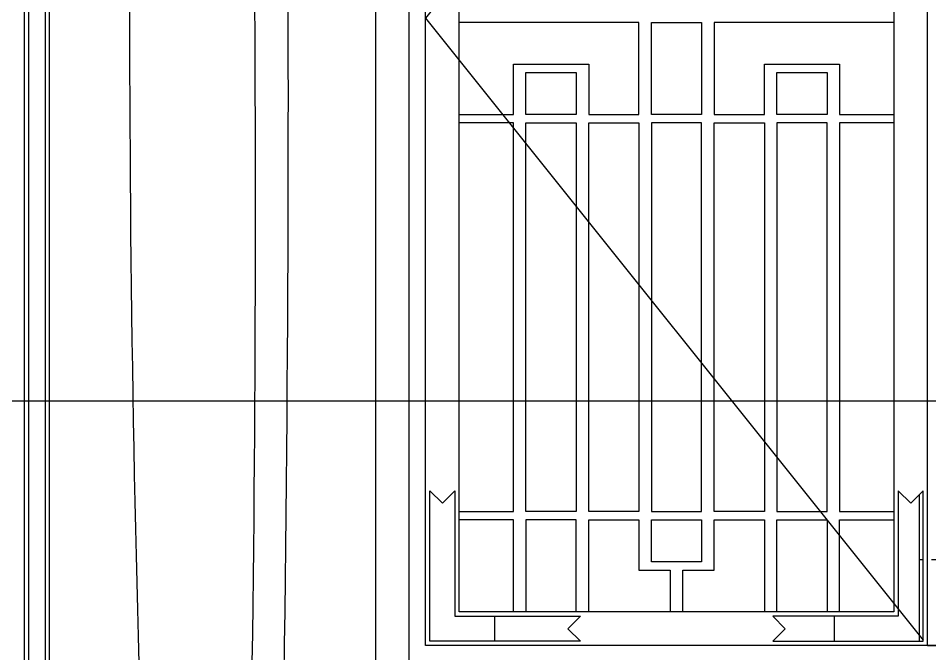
# Model space of a CAD drawing. Header units: metres. Extents: x 196 to 5438, y 102 to 7180.
# Drawn here: x 752 to 1842, y 3850 to 4610 of the extents above; entities that cross this region are included whole.
import ezdxf

# ---------------------------------------------------------------- set-up
doc = ezdxf.new("R2010")
doc.units = ezdxf.units.M
for name, color, linetype in [('3', 3, 'Continuous'), ('4', 4, 'Continuous'), ('7', 7, 'Continuous'), ('DIM', 3, 'Continuous')]:
    doc.layers.add(name, color=color, linetype=linetype)

msp = doc.modelspace()

# ---------------------------------------------------------------- hatches: boundary and pattern name
at = {"layer": '3'}
h = msp.add_hatch(dxfattribs=at)
h.set_pattern_fill('AR-PARQ1', scale=2)
h.paths.add_polyline_path([(3033.76, 4045.05), (3018.76, 4030.05), (3003.76, 4045.06), (3003.76, 3895.05), (2853.76, 3895.05), (2868.76, 3880.05), (2853.76, 3865.05), (3033.76, 3865.05)])
h.paths.add_polyline_path([(2623.76, 3895.05), (2473.76, 3895.05), (2473.76, 4045.06), (2458.75, 4030.05), (2443.76, 4045.05), (2443.76, 3865.05), (2623.76, 3865.05), (2608.76, 3880.05)])
h.paths.add_polyline_path([(2433.76, 4045.05), (2418.76, 4030.05), (2403.76, 4045.05), (2403.76, 4045.05), (2403.76, 3895.05), (2253.76, 3895.05), (2268.76, 3880.05), (2253.76, 3865.05), (2433.76, 3865.05)])
h.paths.add_polyline_path([(2008.76, 3880.05), (2023.76, 3895.05), (1873.76, 3895.05), (1873.76, 4045.06), (1858.75, 4030.05), (1843.76, 4045.05), (1843.76, 3865.05), (2023.76, 3865.05)])
h.paths.add_polyline_path([(1833.76, 4045.05), (1818.76, 4030.05), (1803.76, 4045.06), (1803.76, 3895.05), (1653.76, 3895.05), (1668.76, 3880.05), (1653.76, 3865.05), (1833.76, 3865.05)])
h.paths.add_polyline_path([(1423.76, 3895.05), (1273.76, 3895.05), (1273.76, 4045.06), (1258.75, 4030.05), (1243.76, 4045.05), (1243.76, 3865.05), (1423.76, 3865.05), (1408.76, 3880.05)])

# ---------------------------------------------------------------- linework, layer by layer
for points in [[(3183.76, 5585.05), (1093.76, 5585.05), (1093.76, 5470.05), (1013.76, 5470.05), (1013.76, 5585.05), (763.76, 5585.05), (763.76, 5415.05), (818.76, 5415.05), (818.76, 5360.05), (763.76, 5360.05), (763.76, 5265.05), (873.76, 5265.05), (873.76, 5185.05), (763.76, 5185.05), (763.76, 2960.05)], [(3493.76, 2960.05), (3493.76, 5165.05), (3383.76, 5165.05), (3383.76, 5265.05), (3263.76, 5265.05), (3263.76, 5450.05), (3163.76, 5450.05), (3163.76, 5565.05), (1113.76, 5565.05), (1113.76, 5450.05), (1013.76, 5450.05), (1013.76, 5265.05), (893.76, 5265.05), (893.76, 5165.05), (783.76, 5165.05), (783.76, 2960.05)], [(1218.76, 5560.05), (1218.76, 3840.05), (3058.76, 3840.05), (3058.76, 5560.05)], [(1838.76, 5360.05), (1238.76, 4610.05), (1833.76, 3866.25)], [(1278.76, 4495.05), (1343.76, 4495.05), (1343.76, 4555.05), (1433.76, 4555.05), (1433.76, 4495.05), (1493.76, 4495.05), (1493.76, 4605.05), (1278.76, 4605.05)], [(1798.76, 4605.05), (1583.76, 4605.05), (1583.76, 4495.05), (1643.76, 4495.05), (1643.76, 4555.05), (1733.76, 4555.05), (1733.76, 4495.05), (1798.76, 4495.05)], [(1278.76, 4020.05), (1343.76, 4020.05), (1343.76, 4485.05), (1278.76, 4485.05)], [(1798.76, 4485.05), (1733.76, 4485.05), (1733.76, 4020.05), (1798.76, 4020.05)], [(1273.76, 4045.05), (1273.76, 3895.05), (1423.76, 3895.05), (1408.76, 3880.05), (1423.76, 3865.05), (1243.76, 3865.05), (1243.76, 4045.05), (1258.75, 4030.05), (1273.75, 4045.05)], [(1803.76, 4045.05), (1803.76, 3895.05), (1653.76, 3895.05), (1668.76, 3880.05), (1653.76, 3865.05), (1833.76, 3865.05), (1833.76, 4045.05), (1818.76, 4030.05), (1803.76, 4045.05)], [(1343.76, 3900.05), (1343.76, 4010.05), (1278.76, 4010.05)], [(1418.76, 3900.05), (1418.76, 4010.05), (1358.76, 4010.05), (1358.76, 3900.05)], [(1433.76, 3900.05), (1433.76, 4010.05), (1493.76, 4010.05), (1493.76, 3950.05), (1531.26, 3950.05), (1531.26, 3900.05)], [(1546.26, 3900.05), (1546.26, 3950.05), (1583.76, 3950.05), (1583.76, 4010.05), (1643.76, 4010.05), (1643.76, 3900.05)], [(1658.76, 3900.05), (1658.76, 4010.05), (1718.76, 4010.05), (1718.76, 3900.05)], [(1733.76, 3900.05), (1733.76, 4010.05), (1798.76, 4010.05)]]:
    msp.add_lwpolyline(points, dxfattribs=at)
for points in [[(1508.76, 4605.05), (1568.76, 4605.05), (1568.76, 4495.05), (1508.76, 4495.05)], [(1358.76, 4495.05), (1358.76, 4545.05), (1418.76, 4545.05), (1418.76, 4495.05)], [(1718.76, 4545.05), (1718.76, 4495.05), (1658.76, 4495.05), (1658.76, 4545.05)], [(1358.76, 4020.05), (1358.76, 4485.05), (1418.76, 4485.05), (1418.76, 4020.05)], [(1433.76, 4020.05), (1433.76, 4485.05), (1493.76, 4485.05), (1493.76, 4020.05)], [(1508.76, 4485.05), (1508.76, 4020.05), (1568.76, 4020.05), (1568.76, 4485.05)], [(1583.76, 4020.05), (1583.76, 4485.05), (1643.76, 4485.05), (1643.76, 4020.05)], [(1658.76, 4485.05), (1658.76, 4020.05), (1718.76, 4020.05), (1718.76, 4485.05)], [(1508.76, 4010.05), (1568.76, 4010.05), (1568.76, 3960.05), (1508.76, 3960.05)]]:
    msp.add_lwpolyline(points, close=True, dxfattribs=at)
for centre, radius, start, end in [((-37320.97, 4384.67), 38356.36, 358.32, 1.58), ((28937.79, 4631.08), 28053.08, 179.19, 183.39)]:
    msp.add_arc(centre, radius, start, end, dxfattribs=at)
at = {"layer": '4'}
msp.add_line((1838.76, 3860.05), (1838.76, 5360.05), dxfattribs=at)
for points in [[(3188.76, 5590.05), (1088.76, 5590.05), (1088.76, 5475.05), (1018.76, 5475.05), (1018.76, 5590.05), (758.76, 5590.05), (758.76, 5410.05), (813.76, 5410.05), (813.76, 5365.05), (758.76, 5365.05), (758.76, 5260.05), (868.76, 5260.05), (868.76, 5190.05), (758.76, 5190.05), (758.76, 2960.05)], [(3488.76, 2960.05), (3488.76, 5160.05), (3378.76, 5160.05), (3378.76, 5260.05), (3258.76, 5260.05), (3258.76, 5445.05), (3158.76, 5445.05), (3158.76, 5560.05), (1118.76, 5560.05), (1118.76, 5445.05), (1018.76, 5445.05), (1018.76, 5260.05), (898.76, 5260.05), (898.76, 5160.05), (788.76, 5160.05), (788.76, 2960.05)], [(1178.76, 5560.05), (1178.76, 3800.05), (3098.76, 3800.05), (3098.76, 5560.05)], [(1838.76, 3860.05), (3038.76, 3860.05), (3038.76, 5360.05), (2438.76, 5360.05)]]:
    msp.add_lwpolyline(points, dxfattribs=at)
msp.add_lwpolyline([(2438.76, 3860.05), (1238.76, 3860.05), (1238.76, 5360.05), (2438.76, 5360.05)], close=True, dxfattribs=at)
at = {"layer": '7'}
msp.add_lwpolyline([(1278.76, 5320.05), (1798.76, 5320.05), (1798.76, 3900.05), (1278.76, 3900.05)], close=True, dxfattribs=at)
msp.add_arc((-45871.73, 4507.99), 46946.35, 358.13, 1.14, dxfattribs=at)
at = {"layer": 'DIM'}
msp.add_line((3908.9, 4152.06), (452.04, 4152.06), dxfattribs=at)

doc.saveas('drawing.dxf')
